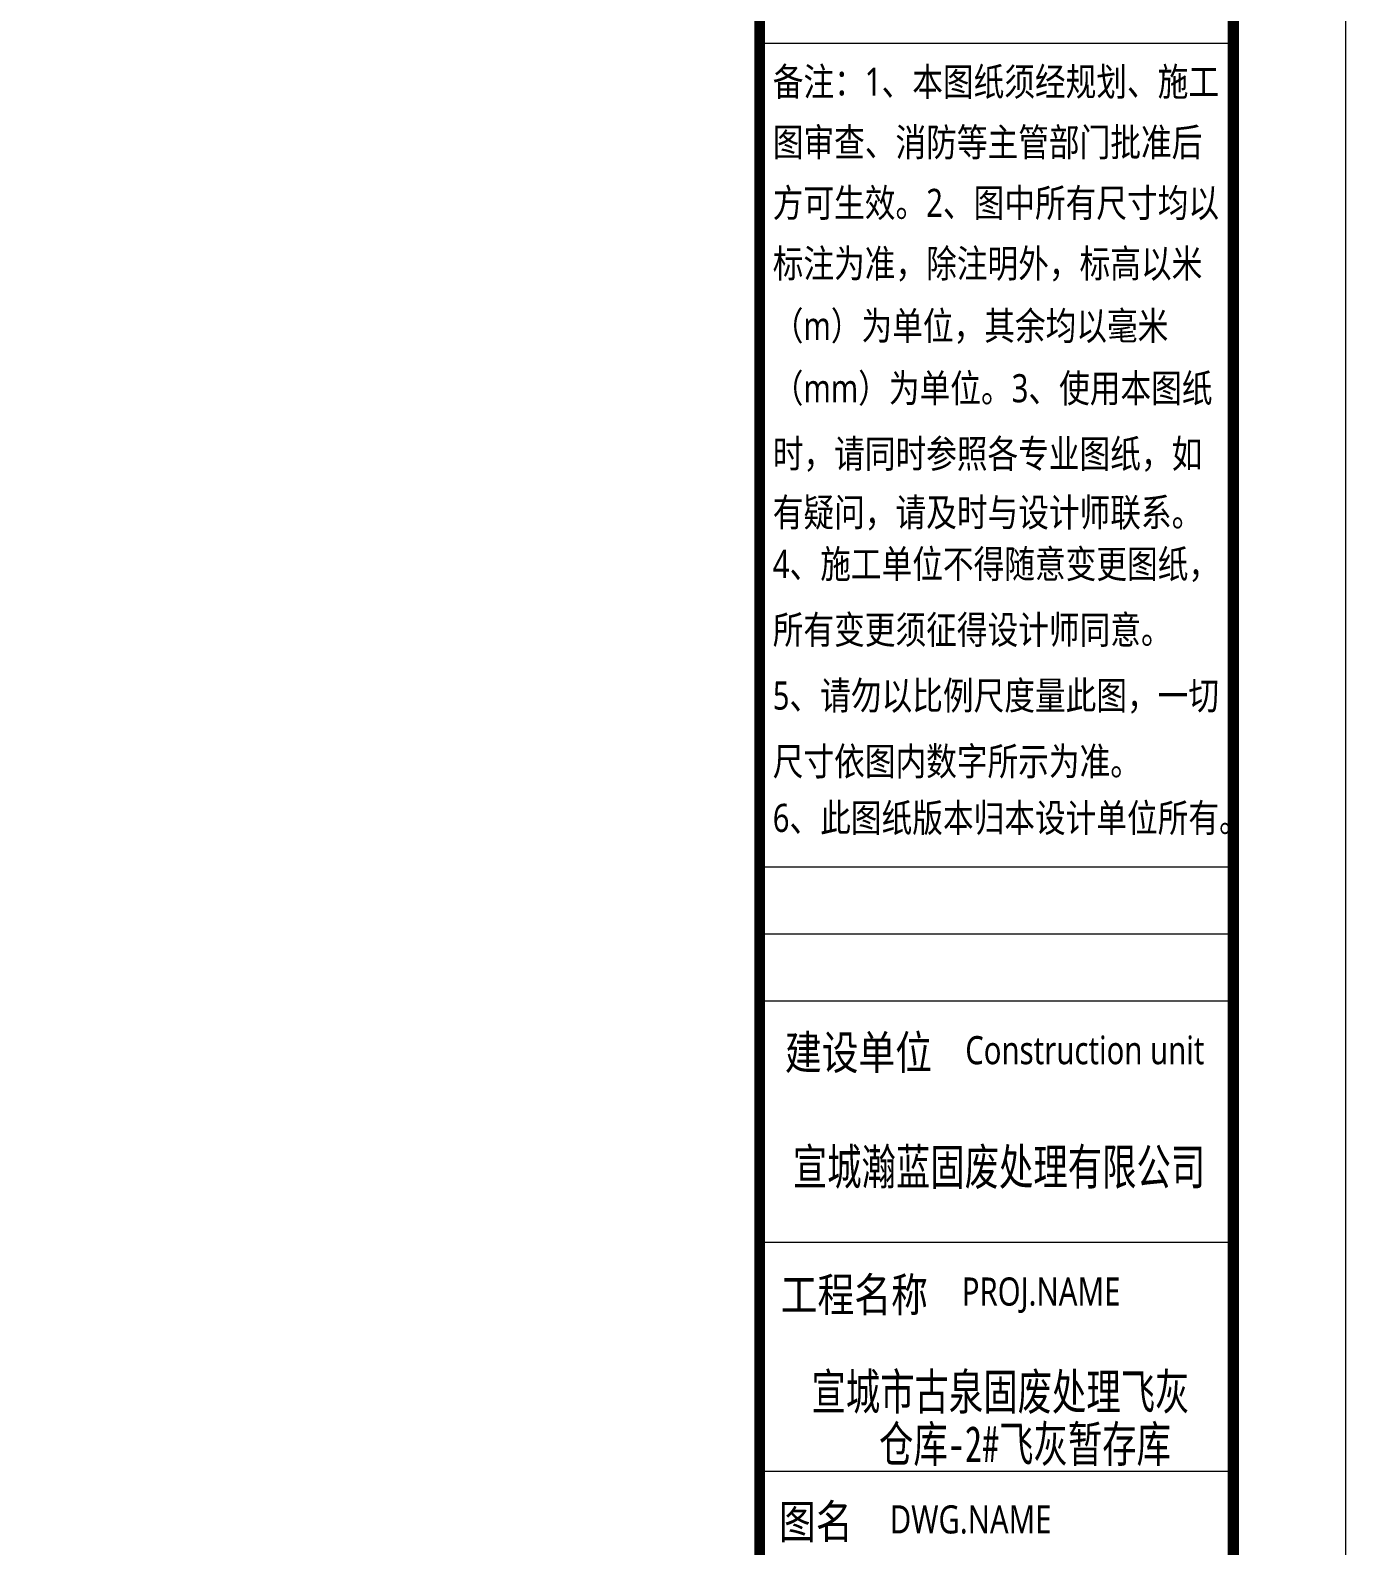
# Model space of a CAD drawing. Header units: inches. Extents: x -3272461 to -2504170, y 403793 to 1071042.
# Drawn here: x -2713739 to -2702044, y 924275 to 937748 of the extents above; entities that cross this region are included whole.
import ezdxf
from ezdxf.enums import TextEntityAlignment as Align

# ---------------------------------------------------------------- set-up
doc = ezdxf.new("R2010")
doc.units = ezdxf.units.IN
doc.header["$LTSCALE"] = 1000
doc.header["$MEASUREMENT"] = 0
doc.layers.get('0').update_dxf_attribs({"lineweight": 18})
for name, color, linetype, lineweight in [('0-TK', 4, 'Continuous', 18), ('PUB_TITLE', 153, 'Continuous', 18), ('图签文字', 4, 'Continuous', 18)]:
    doc.layers.add(name, color=color, linetype=linetype, lineweight=lineweight)
doc.styles.add('-黑体', font='', dxfattribs={"width": 0.7})
doc.styles.add('建筑图签-黑', font='', dxfattribs={"width": 0.7})
doc.styles.get('-黑体').set_extended_font_data('微软雅黑')
doc.styles.get('建筑图签-黑').set_extended_font_data('黑体')

msp = doc.modelspace()

# ---------------------------------------------------------------- linework, layer by layer
at = {"layer": '0-TK'}
for p, q in [((-2707253.8, 937633.7), (-2703044.3, 937633.7)), ((-2707253.8, 930311.2), (-2703044.3, 930311.2)), ((-2707253.8, 929715.2), (-2703044.3, 929715.2)), ((-2707253.8, 929119.1), (-2703044.3, 929119.1)), ((-2707253.8, 926973.3), (-2703044.3, 926973.3)), ((-2707253.8, 924937.8), (-2703044.3, 924937.8))]:
    msp.add_line(p, q, dxfattribs=at)
msp.add_lwpolyline([(-2707253.8, 910130.6, 96, 96, 0), (-2707253.8, 950130.6, 96, 96, 0)], format="xyseb", dxfattribs=at)
at = {"layer": 'PUB_TITLE'}
msp.add_lwpolyline([(-2702044.3, 909130.6), (-2702044.3, 951130.6), (-2761444.3, 951130.6), (-2761444.3, 909130.6)], close=True, dxfattribs=at)
msp.add_lwpolyline([(-2703044.3, 910130.6, 100, 100, 0), (-2703044.3, 950130.6, 100, 100, 0), (-2758944.3, 950130.6, 100, 100, 0), (-2758944.3, 910130.6, 100, 100, 0)], format="xyseb", close=True, dxfattribs=at)

# ---------------------------------------------------------------- texts
at = {"style": '-黑体', "width": 0.8}
for s, height, p in [('备注：1、本图纸须经规划、施工', 250, (-2707138.3, 937290.7)), ('图审查、消防等主管部门批准后', 250, (-2707138.3, 936752)), ('方可生效。2、图中所有尺寸均以', 250, (-2707138.3, 936213.3)), ('标注为准，除注明外，标高以米', 250, (-2707138.3, 935674.7)), ('（m）为单位，其余均以毫米', 250, (-2707138.3, 935120.2)), ('（mm）为单位。3、使用本图纸', 250, (-2707138.3, 934565.7)), ('时，请同时参照各专业图纸，如', 250, (-2707138.3, 933983.4)), ('有疑问，请及时与设计师联系。', 250, (-2707138.3, 933461.7)), ('4、施工单位不得随意变更图纸，', 250, (-2707138.3, 933002.9)), ('所有变更须征得设计师同意。', 250, (-2707138.3, 932418.2)), ('5、请勿以比例尺度量此图，一切', 250, (-2707138.3, 931833.4)), ('尺寸依图内数字所示为准。', 250, (-2707138.3, 931248.6)), ('6、此图纸版本归本设计单位所有。', 250, (-2707138.3, 930745.6)), ('建设单位', 300, (-2707030.9, 928660.1)), ('工程名称', 300, (-2707068, 926506.9)), ('PROJ.NAME', 250, (-2705457.7, 926534.9)), ('图名', 300, (-2707082.2, 924489.4)), ('DWG.NAME', 250, (-2706097.2, 924509.1))]:
    msp.add_text(s, height=height, dxfattribs=at).set_placement(p, align=Align.MIDDLE_LEFT)
at = {"insert": (-2705426.9, 928679), "char_height": 250, "width": 3277.002, "attachment_point": 4, "style": '-黑体'}
msp.add_mtext('{\\W0.8;Construction unit  }', dxfattribs=at)
at = {"layer": '图签文字', "color": 1, "style": '建筑图签-黑', "width": 0.7}
for s, p in [('宣城瀚蓝固废处理有限公司', (-2705126.6, 927483.7)), ('宣城市古泉固废处理飞灰', (-2705113.9, 925484.2))]:
    msp.add_text(s, height=320, dxfattribs=at).set_placement(p, align=Align.CENTER)
at = {"layer": '图签文字', "color": 1, "insert": (-2704895.5, 924982.2), "char_height": 320, "width": 4088.629, "attachment_point": 8, "style": '建筑图签-黑'}
msp.add_mtext('仓库-2#飞灰暂存库   ', dxfattribs=at)

doc.saveas('drawing.dxf')
